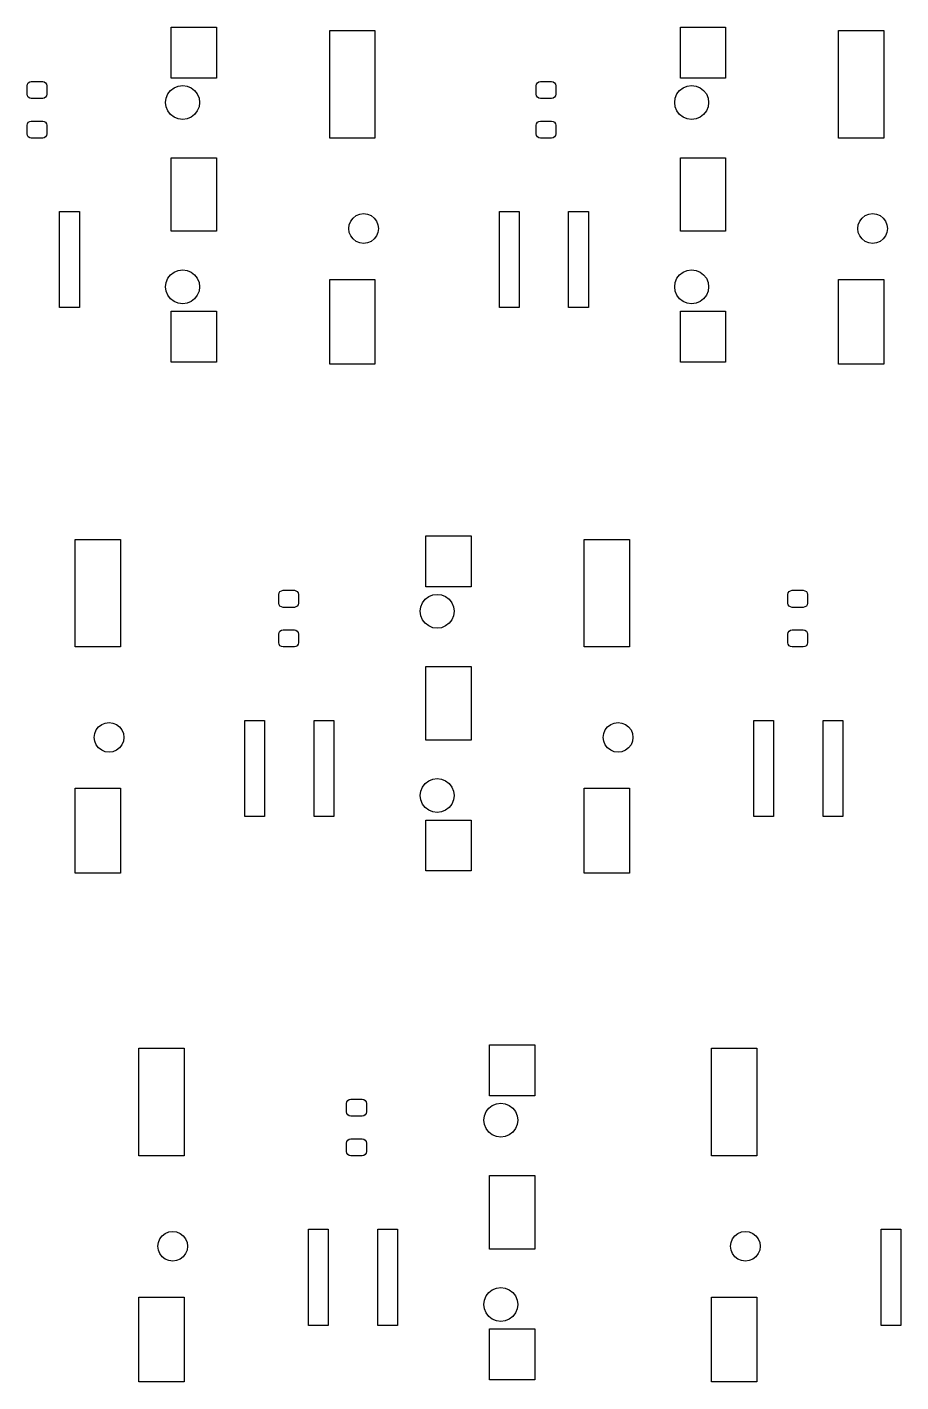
# Model space of a CAD drawing. Extents: x 0.7 to 11, y -6.1 to -1.6.
# Drawn here: x 7.268 to 8.484, y -5.756 to -3.869 of the extents above; entities that cross this region are included whole.
import ezdxf

# ---------------------------------------------------------------- set-up
doc = ezdxf.new("R2010")
doc.units = 0
doc.header["$MEASUREMENT"] = 0
doc.layers.add('BLACK', color=7, linetype='CONTINUOUS')

msp = doc.modelspace()

# ---------------------------------------------------------------- linework, layer by layer
at = {"layer": 'BLACK', "linetype": 'CONTINUOUS'}
for p, q in [((7.4685, -3.94), (7.4685, -3.8691)), ((7.4685, -3.8691), (7.5315, -3.8691)), ((7.5315, -3.8691), (7.5315, -3.94)), ((7.689, -4.0236), (7.689, -3.874)), ((7.689, -3.874), (7.752, -3.874)), ((7.752, -3.874), (7.752, -4.0236)), ((8.1772, -3.94), (8.1772, -3.8691)), ((8.1772, -3.8691), (8.2402, -3.8691)), ((8.2402, -3.8691), (8.2402, -3.94)), ((8.3976, -4.0236), (8.3976, -3.874)), ((8.3976, -3.874), (8.4606, -3.874)), ((8.4606, -3.874), (8.4606, -4.0236)), ((7.5315, -3.94), (7.4685, -3.94)), ((8.2402, -3.94), (8.1772, -3.94)), ((7.2677, -3.9508), (7.2682, -3.9485)), ((7.2677, -3.9626), (7.2677, -3.9508)), ((7.2682, -3.9485), (7.2694, -3.9466)), ((7.2694, -3.9466), (7.2714, -3.9453)), ((7.2714, -3.9453), (7.2736, -3.9449)), ((7.2736, -3.9449), (7.2894, -3.9449)), ((7.2894, -3.9449), (7.2916, -3.9453)), ((7.2916, -3.9453), (7.2935, -3.9466)), ((7.2935, -3.9466), (7.2948, -3.9485)), ((7.2948, -3.9485), (7.2953, -3.9508)), ((7.2953, -3.9508), (7.2953, -3.9626)), ((7.4614, -3.9679), (7.4638, -3.9622)), ((7.4638, -3.9622), (7.4675, -3.9573)), ((7.4675, -3.9573), (7.4724, -3.9536)), ((7.4724, -3.9536), (7.4781, -3.9512)), ((7.4781, -3.9512), (7.4843, -3.9504)), ((7.4843, -3.9504), (7.4904, -3.9512)), ((7.4904, -3.9512), (7.4961, -3.9536)), ((7.4961, -3.9536), (7.501, -3.9573)), ((7.501, -3.9573), (7.5047, -3.9622)), ((7.5047, -3.9622), (7.5071, -3.9679)), ((7.9764, -3.9508), (7.9768, -3.9485)), ((7.9764, -3.9626), (7.9764, -3.9508)), ((7.9768, -3.9485), (7.9781, -3.9466)), ((7.9781, -3.9466), (7.98, -3.9453)), ((7.98, -3.9453), (7.9823, -3.9449)), ((7.9823, -3.9449), (7.998, -3.9449)), ((7.998, -3.9449), (8.0003, -3.9453)), ((8.0003, -3.9453), (8.0022, -3.9466)), ((8.0022, -3.9466), (8.0035, -3.9485)), ((8.0035, -3.9485), (8.0039, -3.9508)), ((8.0039, -3.9508), (8.0039, -3.9626)), ((8.1701, -3.9679), (8.1725, -3.9622)), ((8.1725, -3.9622), (8.1762, -3.9573)), ((8.1762, -3.9573), (8.1811, -3.9536)), ((8.1811, -3.9536), (8.1868, -3.9512)), ((8.1868, -3.9512), (8.1929, -3.9504)), ((8.1929, -3.9504), (8.199, -3.9512)), ((8.199, -3.9512), (8.2047, -3.9536)), ((8.2047, -3.9536), (8.2096, -3.9573)), ((8.2096, -3.9573), (8.2134, -3.9622)), ((8.2134, -3.9622), (8.2157, -3.9679)), ((7.2682, -3.9649), (7.2677, -3.9626)), ((7.2694, -3.9668), (7.2682, -3.9649)), ((7.2714, -3.9681), (7.2694, -3.9668)), ((7.2736, -3.9685), (7.2714, -3.9681)), ((7.2894, -3.9685), (7.2736, -3.9685)), ((7.2916, -3.9681), (7.2894, -3.9685)), ((7.2935, -3.9668), (7.2916, -3.9681)), ((7.2948, -3.9649), (7.2935, -3.9668)), ((7.2953, -3.9626), (7.2948, -3.9649)), ((7.4606, -3.974), (7.4614, -3.9679)), ((7.4614, -3.9801), (7.4606, -3.974)), ((7.4638, -3.9858), (7.4614, -3.9801)), ((7.5071, -3.9801), (7.5047, -3.9858)), ((7.5071, -3.9679), (7.5079, -3.974)), ((7.5079, -3.974), (7.5071, -3.9801)), ((7.9768, -3.9649), (7.9764, -3.9626)), ((7.9781, -3.9668), (7.9768, -3.9649)), ((7.98, -3.9681), (7.9781, -3.9668)), ((7.9823, -3.9685), (7.98, -3.9681)), ((7.998, -3.9685), (7.9823, -3.9685)), ((8.0003, -3.9681), (7.998, -3.9685)), ((8.0022, -3.9668), (8.0003, -3.9681)), ((8.0035, -3.9649), (8.0022, -3.9668)), ((8.0039, -3.9626), (8.0035, -3.9649)), ((8.1693, -3.974), (8.1701, -3.9679)), ((8.1701, -3.9801), (8.1693, -3.974)), ((8.1725, -3.9858), (8.1701, -3.9801)), ((8.2157, -3.9801), (8.2134, -3.9858)), ((8.2157, -3.9679), (8.2165, -3.974)), ((8.2165, -3.974), (8.2157, -3.9801)), ((7.2714, -4.0004), (7.2736, -4)), ((7.2736, -4), (7.2894, -4)), ((7.2894, -4), (7.2916, -4.0004)), ((7.4675, -3.9907), (7.4638, -3.9858)), ((7.4724, -3.9945), (7.4675, -3.9907)), ((7.4781, -3.9968), (7.4724, -3.9945)), ((7.4843, -3.9976), (7.4781, -3.9968)), ((7.4904, -3.9968), (7.4843, -3.9976)), ((7.4961, -3.9945), (7.4904, -3.9968)), ((7.501, -3.9907), (7.4961, -3.9945)), ((7.5047, -3.9858), (7.501, -3.9907)), ((7.98, -4.0004), (7.9823, -4)), ((7.9823, -4), (7.998, -4)), ((7.998, -4), (8.0003, -4.0004)), ((8.1762, -3.9907), (8.1725, -3.9858)), ((8.1811, -3.9945), (8.1762, -3.9907)), ((8.1868, -3.9968), (8.1811, -3.9945)), ((8.1929, -3.9976), (8.1868, -3.9968)), ((8.199, -3.9968), (8.1929, -3.9976)), ((8.2047, -3.9945), (8.199, -3.9968)), ((8.2096, -3.9907), (8.2047, -3.9945)), ((8.2134, -3.9858), (8.2096, -3.9907)), ((7.2677, -4.0059), (7.2682, -4.0036)), ((7.2677, -4.0177), (7.2677, -4.0059)), ((7.2682, -4.02), (7.2677, -4.0177)), ((7.2682, -4.0036), (7.2694, -4.0017)), ((7.2694, -4.0017), (7.2714, -4.0004)), ((7.2916, -4.0004), (7.2935, -4.0017)), ((7.2935, -4.0017), (7.2948, -4.0036)), ((7.2948, -4.0036), (7.2953, -4.0059)), ((7.2953, -4.0177), (7.2948, -4.02)), ((7.2953, -4.0059), (7.2953, -4.0177)), ((7.9764, -4.0059), (7.9768, -4.0036)), ((7.9764, -4.0177), (7.9764, -4.0059)), ((7.9768, -4.02), (7.9764, -4.0177)), ((7.9768, -4.0036), (7.9781, -4.0017)), ((7.9781, -4.0017), (7.98, -4.0004)), ((8.0003, -4.0004), (8.0022, -4.0017)), ((8.0022, -4.0017), (8.0035, -4.0036)), ((8.0035, -4.0036), (8.0039, -4.0059)), ((8.0039, -4.0177), (8.0035, -4.02)), ((8.0039, -4.0059), (8.0039, -4.0177)), ((7.2694, -4.0219), (7.2682, -4.02)), ((7.2714, -4.0232), (7.2694, -4.0219)), ((7.2736, -4.0236), (7.2714, -4.0232)), ((7.2894, -4.0236), (7.2736, -4.0236)), ((7.2916, -4.0232), (7.2894, -4.0236)), ((7.2935, -4.0219), (7.2916, -4.0232)), ((7.2948, -4.02), (7.2935, -4.0219)), ((7.752, -4.0236), (7.689, -4.0236)), ((7.9781, -4.0219), (7.9768, -4.02)), ((7.98, -4.0232), (7.9781, -4.0219)), ((7.9823, -4.0236), (7.98, -4.0232)), ((7.998, -4.0236), (7.9823, -4.0236)), ((8.0003, -4.0232), (7.998, -4.0236)), ((8.0022, -4.0219), (8.0003, -4.0232)), ((8.0035, -4.02), (8.0022, -4.0219)), ((8.4606, -4.0236), (8.3976, -4.0236)), ((7.4685, -4.1535), (7.4685, -4.0512)), ((7.4685, -4.0512), (7.5315, -4.0512)), ((7.5315, -4.0512), (7.5315, -4.1535)), ((8.1772, -4.1535), (8.1772, -4.0512)), ((8.1772, -4.0512), (8.2402, -4.0512)), ((8.2402, -4.0512), (8.2402, -4.1535)), ((7.313, -4.2598), (7.313, -4.126)), ((7.313, -4.126), (7.3406, -4.126)), ((7.3406, -4.126), (7.3406, -4.2598)), ((7.7216, -4.135), (7.7259, -4.1317)), ((7.7259, -4.1317), (7.7309, -4.1296)), ((7.7309, -4.1296), (7.7362, -4.1289)), ((7.7362, -4.1289), (7.7416, -4.1296)), ((7.7416, -4.1296), (7.7466, -4.1317)), ((7.7466, -4.1317), (7.7508, -4.135)), ((7.9252, -4.2598), (7.9252, -4.126)), ((7.9252, -4.126), (7.9528, -4.126)), ((7.9528, -4.126), (7.9528, -4.2598)), ((8.0217, -4.2598), (8.0217, -4.126)), ((8.0217, -4.126), (8.0492, -4.126)), ((8.0492, -4.126), (8.0492, -4.2598)), ((8.4303, -4.135), (8.4345, -4.1317)), ((8.4345, -4.1317), (8.4395, -4.1296)), ((8.4395, -4.1296), (8.4449, -4.1289)), ((8.4449, -4.1289), (8.4502, -4.1296)), ((8.4502, -4.1296), (8.4552, -4.1317)), ((8.4552, -4.1317), (8.4595, -4.135)), ((7.7156, -4.1496), (7.7163, -4.1443)), ((7.7163, -4.155), (7.7156, -4.1496)), ((7.7163, -4.1443), (7.7183, -4.1393)), ((7.7183, -4.1393), (7.7216, -4.135)), ((7.7508, -4.135), (7.7541, -4.1393)), ((7.7541, -4.1393), (7.7562, -4.1443)), ((7.7562, -4.1443), (7.7569, -4.1496)), ((7.7569, -4.1496), (7.7562, -4.155)), ((8.4242, -4.1496), (8.4249, -4.1443)), ((8.4249, -4.155), (8.4242, -4.1496)), ((8.4249, -4.1443), (8.427, -4.1393)), ((8.427, -4.1393), (8.4303, -4.135)), ((8.4595, -4.135), (8.4628, -4.1393)), ((8.4628, -4.1393), (8.4648, -4.1443)), ((8.4648, -4.1443), (8.4656, -4.1496)), ((8.4656, -4.1496), (8.4648, -4.155)), ((7.5315, -4.1535), (7.4685, -4.1535)), ((7.7183, -4.1599), (7.7163, -4.155)), ((7.7216, -4.1642), (7.7183, -4.1599)), ((7.7259, -4.1675), (7.7216, -4.1642)), ((7.7309, -4.1696), (7.7259, -4.1675)), ((7.7362, -4.1703), (7.7309, -4.1696)), ((7.7416, -4.1696), (7.7362, -4.1703)), ((7.7466, -4.1675), (7.7416, -4.1696)), ((7.7508, -4.1642), (7.7466, -4.1675)), ((7.7541, -4.1599), (7.7508, -4.1642)), ((7.7562, -4.155), (7.7541, -4.1599)), ((8.2402, -4.1535), (8.1772, -4.1535)), ((8.427, -4.1599), (8.4249, -4.155)), ((8.4303, -4.1642), (8.427, -4.1599)), ((8.4345, -4.1675), (8.4303, -4.1642)), ((8.4395, -4.1696), (8.4345, -4.1675)), ((8.4449, -4.1703), (8.4395, -4.1696)), ((8.4502, -4.1696), (8.4449, -4.1703)), ((8.4552, -4.1675), (8.4502, -4.1696)), ((8.4595, -4.1642), (8.4552, -4.1675)), ((8.4628, -4.1599), (8.4595, -4.1642)), ((8.4648, -4.155), (8.4628, -4.1599)), ((7.4781, -4.2079), (7.4843, -4.2071)), ((7.4843, -4.2071), (7.4904, -4.2079)), ((8.1868, -4.2079), (8.1929, -4.2071)), ((8.1929, -4.2071), (8.199, -4.2079)), ((7.4606, -4.2307), (7.4614, -4.2246)), ((7.4614, -4.2246), (7.4638, -4.2189)), ((7.4638, -4.2189), (7.4675, -4.214)), ((7.4675, -4.214), (7.4724, -4.2103)), ((7.4724, -4.2103), (7.4781, -4.2079)), ((7.4904, -4.2079), (7.4961, -4.2103)), ((7.4961, -4.2103), (7.501, -4.214)), ((7.501, -4.214), (7.5047, -4.2189)), ((7.5047, -4.2189), (7.5071, -4.2246)), ((7.5071, -4.2246), (7.5079, -4.2307)), ((7.689, -4.3386), (7.689, -4.2205)), ((7.689, -4.2205), (7.752, -4.2205)), ((7.752, -4.2205), (7.752, -4.3386)), ((8.1693, -4.2307), (8.1701, -4.2246)), ((8.1701, -4.2246), (8.1725, -4.2189)), ((8.1725, -4.2189), (8.1762, -4.214)), ((8.1762, -4.214), (8.1811, -4.2103)), ((8.1811, -4.2103), (8.1868, -4.2079)), ((8.199, -4.2079), (8.2047, -4.2103)), ((8.2047, -4.2103), (8.2096, -4.214)), ((8.2096, -4.214), (8.2134, -4.2189)), ((8.2134, -4.2189), (8.2157, -4.2246)), ((8.2157, -4.2246), (8.2165, -4.2307)), ((8.3976, -4.3386), (8.3976, -4.2205)), ((8.3976, -4.2205), (8.4606, -4.2205)), ((8.4606, -4.2205), (8.4606, -4.3386)), ((7.4614, -4.2368), (7.4606, -4.2307)), ((7.4638, -4.2425), (7.4614, -4.2368)), ((7.4675, -4.2474), (7.4638, -4.2425)), ((7.5047, -4.2425), (7.501, -4.2474)), ((7.5071, -4.2368), (7.5047, -4.2425)), ((7.5079, -4.2307), (7.5071, -4.2368)), ((8.1701, -4.2368), (8.1693, -4.2307)), ((8.1725, -4.2425), (8.1701, -4.2368)), ((8.1762, -4.2474), (8.1725, -4.2425)), ((8.2134, -4.2425), (8.2096, -4.2474)), ((8.2157, -4.2368), (8.2134, -4.2425)), ((8.2165, -4.2307), (8.2157, -4.2368)), ((7.3406, -4.2598), (7.313, -4.2598)), ((7.4724, -4.2512), (7.4675, -4.2474)), ((7.4781, -4.2535), (7.4724, -4.2512)), ((7.4843, -4.2543), (7.4781, -4.2535)), ((7.4904, -4.2535), (7.4843, -4.2543)), ((7.4961, -4.2512), (7.4904, -4.2535)), ((7.501, -4.2474), (7.4961, -4.2512)), ((7.9528, -4.2598), (7.9252, -4.2598)), ((8.0492, -4.2598), (8.0217, -4.2598)), ((8.1811, -4.2512), (8.1762, -4.2474)), ((8.1868, -4.2535), (8.1811, -4.2512)), ((8.1929, -4.2543), (8.1868, -4.2535)), ((8.199, -4.2535), (8.1929, -4.2543)), ((8.2047, -4.2512), (8.199, -4.2535)), ((8.2096, -4.2474), (8.2047, -4.2512)), ((7.4685, -4.3356), (7.4685, -4.2648)), ((7.4685, -4.2648), (7.5315, -4.2648)), ((7.5315, -4.2648), (7.5315, -4.3356)), ((8.1772, -4.3356), (8.1772, -4.2648)), ((8.1772, -4.2648), (8.2402, -4.2648)), ((8.2402, -4.2648), (8.2402, -4.3356)), ((7.5315, -4.3356), (7.4685, -4.3356)), ((7.752, -4.3386), (7.689, -4.3386)), ((8.2402, -4.3356), (8.1772, -4.3356)), ((8.4606, -4.3386), (8.3976, -4.3386)), ((7.3346, -4.7323), (7.3346, -4.5827)), ((7.3346, -4.5827), (7.3976, -4.5827)), ((7.3976, -4.5827), (7.3976, -4.7323)), ((7.8228, -4.6486), (7.8228, -4.5778)), ((7.8228, -4.5778), (7.8858, -4.5778)), ((7.8858, -4.5778), (7.8858, -4.6486)), ((8.0433, -4.7323), (8.0433, -4.5827)), ((8.0433, -4.5827), (8.1063, -4.5827)), ((8.1063, -4.5827), (8.1063, -4.7323)), ((7.6181, -4.6594), (7.6186, -4.6572)), ((7.6181, -4.6713), (7.6181, -4.6594)), ((7.6186, -4.6572), (7.6198, -4.6553)), ((7.6198, -4.6553), (7.6218, -4.654)), ((7.6218, -4.654), (7.624, -4.6535)), ((7.624, -4.6535), (7.6398, -4.6535)), ((7.6398, -4.6535), (7.642, -4.654)), ((7.642, -4.654), (7.6439, -4.6553)), ((7.6439, -4.6553), (7.6452, -4.6572)), ((7.6452, -4.6572), (7.6457, -4.6594)), ((7.6457, -4.6594), (7.6457, -4.6713)), ((7.8858, -4.6486), (7.8228, -4.6486)), ((7.8268, -4.6622), (7.8325, -4.6599)), ((7.8325, -4.6599), (7.8386, -4.6591)), ((7.8386, -4.6591), (7.8447, -4.6599)), ((7.8447, -4.6599), (7.8504, -4.6622)), ((8.3268, -4.6594), (8.3272, -4.6572)), ((8.3268, -4.6713), (8.3268, -4.6594)), ((8.3272, -4.6572), (8.3285, -4.6553)), ((8.3285, -4.6553), (8.3304, -4.654)), ((8.3304, -4.654), (8.3327, -4.6535)), ((8.3327, -4.6535), (8.3484, -4.6535)), ((8.3484, -4.6535), (8.3507, -4.654)), ((8.3507, -4.654), (8.3526, -4.6553)), ((8.3526, -4.6553), (8.3539, -4.6572)), ((8.3539, -4.6572), (8.3543, -4.6594)), ((8.3543, -4.6594), (8.3543, -4.6713)), ((7.6186, -4.6735), (7.6181, -4.6713)), ((7.6198, -4.6754), (7.6186, -4.6735)), ((7.6218, -4.6767), (7.6198, -4.6754)), ((7.624, -4.6772), (7.6218, -4.6767)), ((7.6398, -4.6772), (7.624, -4.6772)), ((7.642, -4.6767), (7.6398, -4.6772)), ((7.6439, -4.6754), (7.642, -4.6767)), ((7.6452, -4.6735), (7.6439, -4.6754)), ((7.6457, -4.6713), (7.6452, -4.6735)), ((7.815, -4.6827), (7.8158, -4.6766)), ((7.8158, -4.6766), (7.8181, -4.6709)), ((7.8181, -4.6709), (7.8219, -4.666)), ((7.8219, -4.666), (7.8268, -4.6622)), ((7.8504, -4.6622), (7.8553, -4.666)), ((7.8553, -4.666), (7.859, -4.6709)), ((7.859, -4.6709), (7.8614, -4.6766)), ((7.8614, -4.6766), (7.8622, -4.6827)), ((8.3272, -4.6735), (8.3268, -4.6713)), ((8.3285, -4.6754), (8.3272, -4.6735)), ((8.3304, -4.6767), (8.3285, -4.6754)), ((8.3327, -4.6772), (8.3304, -4.6767)), ((8.3484, -4.6772), (8.3327, -4.6772)), ((8.3507, -4.6767), (8.3484, -4.6772)), ((8.3526, -4.6754), (8.3507, -4.6767)), ((8.3539, -4.6735), (8.3526, -4.6754)), ((8.3543, -4.6713), (8.3539, -4.6735)), ((7.8158, -4.6888), (7.815, -4.6827)), ((7.8181, -4.6945), (7.8158, -4.6888)), ((7.8219, -4.6994), (7.8181, -4.6945)), ((7.859, -4.6945), (7.8553, -4.6994)), ((7.8614, -4.6888), (7.859, -4.6945)), ((7.8622, -4.6827), (7.8614, -4.6888)), ((7.6181, -4.7146), (7.6186, -4.7123)), ((7.6181, -4.7264), (7.6181, -4.7146)), ((7.6186, -4.7123), (7.6198, -4.7104)), ((7.6198, -4.7104), (7.6218, -4.7091)), ((7.6218, -4.7091), (7.624, -4.7087)), ((7.624, -4.7087), (7.6398, -4.7087)), ((7.6398, -4.7087), (7.642, -4.7091)), ((7.642, -4.7091), (7.6439, -4.7104)), ((7.6439, -4.7104), (7.6452, -4.7123)), ((7.6452, -4.7123), (7.6457, -4.7146)), ((7.6457, -4.7146), (7.6457, -4.7264)), ((7.8268, -4.7031), (7.8219, -4.6994)), ((7.8325, -4.7055), (7.8268, -4.7031)), ((7.8386, -4.7063), (7.8325, -4.7055)), ((7.8447, -4.7055), (7.8386, -4.7063)), ((7.8504, -4.7031), (7.8447, -4.7055)), ((7.8553, -4.6994), (7.8504, -4.7031)), ((8.3268, -4.7146), (8.3272, -4.7123)), ((8.3268, -4.7264), (8.3268, -4.7146)), ((8.3272, -4.7123), (8.3285, -4.7104)), ((8.3285, -4.7104), (8.3304, -4.7091)), ((8.3304, -4.7091), (8.3327, -4.7087)), ((8.3327, -4.7087), (8.3484, -4.7087)), ((8.3484, -4.7087), (8.3507, -4.7091)), ((8.3507, -4.7091), (8.3526, -4.7104)), ((8.3526, -4.7104), (8.3539, -4.7123)), ((8.3539, -4.7123), (8.3543, -4.7146)), ((8.3543, -4.7146), (8.3543, -4.7264)), ((7.3976, -4.7323), (7.3346, -4.7323)), ((7.6186, -4.7286), (7.6181, -4.7264)), ((7.6198, -4.7306), (7.6186, -4.7286)), ((7.6218, -4.7318), (7.6198, -4.7306)), ((7.624, -4.7323), (7.6218, -4.7318)), ((7.6398, -4.7323), (7.624, -4.7323)), ((7.642, -4.7318), (7.6398, -4.7323)), ((7.6439, -4.7306), (7.642, -4.7318)), ((7.6452, -4.7286), (7.6439, -4.7306)), ((7.6457, -4.7264), (7.6452, -4.7286)), ((8.1063, -4.7323), (8.0433, -4.7323)), ((8.3272, -4.7286), (8.3268, -4.7264)), ((8.3285, -4.7306), (8.3272, -4.7286)), ((8.3304, -4.7318), (8.3285, -4.7306)), ((8.3327, -4.7323), (8.3304, -4.7318)), ((8.3484, -4.7323), (8.3327, -4.7323)), ((8.3507, -4.7318), (8.3484, -4.7323)), ((8.3526, -4.7306), (8.3507, -4.7318)), ((8.3539, -4.7286), (8.3526, -4.7306)), ((8.3543, -4.7264), (8.3539, -4.7286)), ((7.8228, -4.8622), (7.8228, -4.7598)), ((7.8228, -4.7598), (7.8858, -4.7598)), ((7.8858, -4.7598), (7.8858, -4.8622)), ((7.3619, -4.8529), (7.364, -4.8479)), ((7.364, -4.8479), (7.3673, -4.8437)), ((7.3673, -4.8437), (7.3716, -4.8404)), ((7.3716, -4.8404), (7.3765, -4.8383)), ((7.3765, -4.8383), (7.3819, -4.8376)), ((7.3819, -4.8376), (7.3872, -4.8383)), ((7.3872, -4.8383), (7.3922, -4.8404)), ((7.3922, -4.8404), (7.3965, -4.8437)), ((7.3965, -4.8437), (7.3998, -4.8479)), ((7.3998, -4.8479), (7.4019, -4.8529)), ((7.5709, -4.9685), (7.5709, -4.8346)), ((7.5709, -4.8346), (7.5984, -4.8346)), ((7.5984, -4.8346), (7.5984, -4.9685)), ((7.6673, -4.9685), (7.6673, -4.8346)), ((7.6673, -4.8346), (7.6949, -4.8346)), ((7.6949, -4.8346), (7.6949, -4.9685)), ((8.0706, -4.8529), (8.0727, -4.8479)), ((8.0727, -4.8479), (8.0759, -4.8437)), ((8.0759, -4.8437), (8.0802, -4.8404)), ((8.0802, -4.8404), (8.0852, -4.8383)), ((8.0852, -4.8383), (8.0906, -4.8376)), ((8.0906, -4.8376), (8.0959, -4.8383)), ((8.0959, -4.8383), (8.1009, -4.8404)), ((8.1009, -4.8404), (8.1052, -4.8437)), ((8.1052, -4.8437), (8.1085, -4.8479)), ((8.1085, -4.8479), (8.1105, -4.8529)), ((8.2795, -4.9685), (8.2795, -4.8346)), ((8.2795, -4.8346), (8.3071, -4.8346)), ((8.3071, -4.8346), (8.3071, -4.9685)), ((8.376, -4.9685), (8.376, -4.8346)), ((8.376, -4.8346), (8.4035, -4.8346)), ((8.4035, -4.8346), (8.4035, -4.9685)), ((7.3612, -4.8583), (7.3619, -4.8529)), ((7.3619, -4.8636), (7.3612, -4.8583)), ((7.364, -4.8686), (7.3619, -4.8636)), ((7.4019, -4.8636), (7.3998, -4.8686)), ((7.4019, -4.8529), (7.4026, -4.8583)), ((7.4026, -4.8583), (7.4019, -4.8636)), ((7.8858, -4.8622), (7.8228, -4.8622)), ((8.0699, -4.8583), (8.0706, -4.8529)), ((8.0706, -4.8636), (8.0699, -4.8583)), ((8.0727, -4.8686), (8.0706, -4.8636)), ((8.1105, -4.8636), (8.1085, -4.8686)), ((8.1105, -4.8529), (8.1112, -4.8583)), ((8.1112, -4.8583), (8.1105, -4.8636)), ((7.3673, -4.8729), (7.364, -4.8686)), ((7.3716, -4.8762), (7.3673, -4.8729)), ((7.3765, -4.8782), (7.3716, -4.8762)), ((7.3819, -4.8789), (7.3765, -4.8782)), ((7.3872, -4.8782), (7.3819, -4.8789)), ((7.3922, -4.8762), (7.3872, -4.8782)), ((7.3965, -4.8729), (7.3922, -4.8762)), ((7.3998, -4.8686), (7.3965, -4.8729)), ((8.0759, -4.8729), (8.0727, -4.8686)), ((8.0802, -4.8762), (8.0759, -4.8729)), ((8.0852, -4.8782), (8.0802, -4.8762)), ((8.0906, -4.8789), (8.0852, -4.8782)), ((8.0959, -4.8782), (8.0906, -4.8789)), ((8.1009, -4.8762), (8.0959, -4.8782)), ((8.1052, -4.8729), (8.1009, -4.8762)), ((8.1085, -4.8686), (8.1052, -4.8729)), ((7.8181, -4.9276), (7.8219, -4.9227)), ((7.8219, -4.9227), (7.8268, -4.9189)), ((7.8268, -4.9189), (7.8325, -4.9166)), ((7.8325, -4.9166), (7.8386, -4.9157)), ((7.8386, -4.9157), (7.8447, -4.9166)), ((7.8447, -4.9166), (7.8504, -4.9189)), ((7.8504, -4.9189), (7.8553, -4.9227)), ((7.8553, -4.9227), (7.859, -4.9276)), ((7.3346, -5.0472), (7.3346, -4.9291)), ((7.3346, -4.9291), (7.3976, -4.9291)), ((7.3976, -4.9291), (7.3976, -5.0472)), ((7.815, -4.9394), (7.8158, -4.9333)), ((7.8158, -4.9455), (7.815, -4.9394)), ((7.8158, -4.9333), (7.8181, -4.9276)), ((7.859, -4.9276), (7.8614, -4.9333)), ((7.8614, -4.9333), (7.8622, -4.9394)), ((7.8622, -4.9394), (7.8614, -4.9455)), ((8.0433, -5.0472), (8.0433, -4.9291)), ((8.0433, -4.9291), (8.1063, -4.9291)), ((8.1063, -4.9291), (8.1063, -5.0472)), ((7.8181, -4.9512), (7.8158, -4.9455)), ((7.8219, -4.9561), (7.8181, -4.9512)), ((7.8268, -4.9598), (7.8219, -4.9561)), ((7.8325, -4.9622), (7.8268, -4.9598)), ((7.8386, -4.963), (7.8325, -4.9622)), ((7.8447, -4.9622), (7.8386, -4.963)), ((7.8504, -4.9598), (7.8447, -4.9622)), ((7.8553, -4.9561), (7.8504, -4.9598)), ((7.859, -4.9512), (7.8553, -4.9561)), ((7.8614, -4.9455), (7.859, -4.9512)), ((7.5984, -4.9685), (7.5709, -4.9685)), ((7.6949, -4.9685), (7.6673, -4.9685)), ((7.8228, -5.0443), (7.8228, -4.9734)), ((7.8228, -4.9734), (7.8858, -4.9734)), ((7.8858, -4.9734), (7.8858, -5.0443)), ((8.3071, -4.9685), (8.2795, -4.9685)), ((8.4035, -4.9685), (8.376, -4.9685)), ((7.3976, -5.0472), (7.3346, -5.0472)), ((7.8858, -5.0443), (7.8228, -5.0443)), ((8.1063, -5.0472), (8.0433, -5.0472)), ((7.4232, -5.4409), (7.4232, -5.2913)), ((7.4232, -5.2913), (7.4862, -5.2913)), ((7.4862, -5.2913), (7.4862, -5.4409)), ((7.9114, -5.3573), (7.9114, -5.2864)), ((7.9114, -5.2864), (7.9744, -5.2864)), ((7.9744, -5.2864), (7.9744, -5.3573)), ((8.2205, -5.4409), (8.2205, -5.2913)), ((8.2205, -5.2913), (8.2835, -5.2913)), ((8.2835, -5.2913), (8.2835, -5.4409)), ((7.9744, -5.3573), (7.9114, -5.3573)), ((7.7126, -5.3681), (7.713, -5.3659)), ((7.7126, -5.3799), (7.7126, -5.3681)), ((7.713, -5.3659), (7.7143, -5.3639)), ((7.7143, -5.3639), (7.7162, -5.3627)), ((7.7162, -5.3627), (7.7185, -5.3622)), ((7.7185, -5.3622), (7.7343, -5.3622)), ((7.7343, -5.3622), (7.7365, -5.3627)), ((7.7365, -5.3627), (7.7384, -5.3639)), ((7.7384, -5.3639), (7.7397, -5.3659)), ((7.7397, -5.3659), (7.7402, -5.3681)), ((7.7402, -5.3681), (7.7402, -5.3799)), ((7.9067, -5.3795), (7.9105, -5.3746)), ((7.9105, -5.3746), (7.9154, -5.3709)), ((7.9154, -5.3709), (7.9211, -5.3685)), ((7.9211, -5.3685), (7.9272, -5.3677)), ((7.9272, -5.3677), (7.9333, -5.3685)), ((7.9333, -5.3685), (7.939, -5.3709)), ((7.939, -5.3709), (7.9439, -5.3746)), ((7.9439, -5.3746), (7.9476, -5.3795)), ((7.713, -5.3822), (7.7126, -5.3799)), ((7.7143, -5.3841), (7.713, -5.3822)), ((7.7162, -5.3854), (7.7143, -5.3841)), ((7.7185, -5.3858), (7.7162, -5.3854)), ((7.7343, -5.3858), (7.7185, -5.3858)), ((7.7365, -5.3854), (7.7343, -5.3858)), ((7.7384, -5.3841), (7.7365, -5.3854)), ((7.7397, -5.3822), (7.7384, -5.3841)), ((7.7402, -5.3799), (7.7397, -5.3822)), ((7.9035, -5.3913), (7.9043, -5.3852)), ((7.9043, -5.3975), (7.9035, -5.3913)), ((7.9043, -5.3852), (7.9067, -5.3795)), ((7.9476, -5.3795), (7.95, -5.3852)), ((7.95, -5.3852), (7.9508, -5.3913)), ((7.9508, -5.3913), (7.95, -5.3975)), ((7.9067, -5.4031), (7.9043, -5.3975)), ((7.9105, -5.408), (7.9067, -5.4031)), ((7.9154, -5.4118), (7.9105, -5.408)), ((7.9211, -5.4142), (7.9154, -5.4118)), ((7.9272, -5.415), (7.9211, -5.4142)), ((7.9333, -5.4142), (7.9272, -5.415)), ((7.939, -5.4118), (7.9333, -5.4142)), ((7.9439, -5.408), (7.939, -5.4118)), ((7.9476, -5.4031), (7.9439, -5.408)), ((7.95, -5.3975), (7.9476, -5.4031)), ((7.7126, -5.4232), (7.713, -5.421)), ((7.7126, -5.435), (7.7126, -5.4232)), ((7.713, -5.421), (7.7143, -5.4191)), ((7.7143, -5.4191), (7.7162, -5.4178)), ((7.7162, -5.4178), (7.7185, -5.4173)), ((7.7185, -5.4173), (7.7343, -5.4173)), ((7.7343, -5.4173), (7.7365, -5.4178)), ((7.7365, -5.4178), (7.7384, -5.4191)), ((7.7384, -5.4191), (7.7397, -5.421)), ((7.7397, -5.421), (7.7402, -5.4232)), ((7.7402, -5.4232), (7.7402, -5.435)), ((7.4862, -5.4409), (7.4232, -5.4409)), ((7.713, -5.4373), (7.7126, -5.435)), ((7.7143, -5.4392), (7.713, -5.4373)), ((7.7162, -5.4405), (7.7143, -5.4392)), ((7.7185, -5.4409), (7.7162, -5.4405)), ((7.7343, -5.4409), (7.7185, -5.4409)), ((7.7365, -5.4405), (7.7343, -5.4409)), ((7.7384, -5.4392), (7.7365, -5.4405)), ((7.7397, -5.4373), (7.7384, -5.4392)), ((7.7402, -5.435), (7.7397, -5.4373)), ((8.2835, -5.4409), (8.2205, -5.4409)), ((7.9114, -5.5709), (7.9114, -5.4685)), ((7.9114, -5.4685), (7.9744, -5.4685)), ((7.9744, -5.4685), (7.9744, -5.5709)), ((7.4601, -5.549), (7.4651, -5.547)), ((7.4651, -5.547), (7.4705, -5.5463)), ((7.4705, -5.5463), (7.4758, -5.547)), ((7.4758, -5.547), (7.4808, -5.549)), ((7.6594, -5.6772), (7.6594, -5.5433)), ((7.6594, -5.5433), (7.687, -5.5433)), ((7.687, -5.5433), (7.687, -5.6772)), ((7.7559, -5.6772), (7.7559, -5.5433)), ((7.7559, -5.5433), (7.7835, -5.5433)), ((7.7835, -5.5433), (7.7835, -5.6772)), ((8.2574, -5.549), (8.2624, -5.547)), ((8.2624, -5.547), (8.2677, -5.5463)), ((8.2677, -5.5463), (8.2731, -5.547)), ((8.2731, -5.547), (8.2781, -5.549)), ((8.4567, -5.6772), (8.4567, -5.5433)), ((8.4567, -5.5433), (8.4843, -5.5433)), ((8.4843, -5.5433), (8.4843, -5.6772)), ((7.4498, -5.5669), (7.4505, -5.5616)), ((7.4505, -5.5616), (7.4526, -5.5566)), ((7.4526, -5.5566), (7.4559, -5.5523)), ((7.4559, -5.5523), (7.4601, -5.549)), ((7.4808, -5.549), (7.4851, -5.5523)), ((7.4851, -5.5523), (7.4884, -5.5566)), ((7.4884, -5.5566), (7.4904, -5.5616)), ((7.4904, -5.5616), (7.4911, -5.5669)), ((8.247, -5.5669), (8.2478, -5.5616)), ((8.2478, -5.5616), (8.2498, -5.5566)), ((8.2498, -5.5566), (8.2531, -5.5523)), ((8.2531, -5.5523), (8.2574, -5.549)), ((8.2781, -5.549), (8.2823, -5.5523)), ((8.2823, -5.5523), (8.2856, -5.5566)), ((8.2856, -5.5566), (8.2877, -5.5616)), ((8.2877, -5.5616), (8.2884, -5.5669)), ((7.4505, -5.5723), (7.4498, -5.5669)), ((7.4526, -5.5773), (7.4505, -5.5723)), ((7.4559, -5.5815), (7.4526, -5.5773)), ((7.4601, -5.5848), (7.4559, -5.5815)), ((7.4651, -5.5869), (7.4601, -5.5848)), ((7.4808, -5.5848), (7.4758, -5.5869)), ((7.4851, -5.5815), (7.4808, -5.5848)), ((7.4884, -5.5773), (7.4851, -5.5815)), ((7.4904, -5.5723), (7.4884, -5.5773)), ((7.4911, -5.5669), (7.4904, -5.5723)), ((7.9744, -5.5709), (7.9114, -5.5709)), ((8.2478, -5.5723), (8.247, -5.5669)), ((8.2498, -5.5773), (8.2478, -5.5723)), ((8.2531, -5.5815), (8.2498, -5.5773)), ((8.2574, -5.5848), (8.2531, -5.5815)), ((8.2624, -5.5869), (8.2574, -5.5848)), ((8.2781, -5.5848), (8.2731, -5.5869)), ((8.2823, -5.5815), (8.2781, -5.5848)), ((8.2856, -5.5773), (8.2823, -5.5815)), ((8.2877, -5.5723), (8.2856, -5.5773)), ((8.2884, -5.5669), (8.2877, -5.5723)), ((7.4705, -5.5876), (7.4651, -5.5869)), ((7.4758, -5.5869), (7.4705, -5.5876)), ((8.2677, -5.5876), (8.2624, -5.5869)), ((8.2731, -5.5869), (8.2677, -5.5876)), ((7.4232, -5.7559), (7.4232, -5.6378)), ((7.4232, -5.6378), (7.4862, -5.6378)), ((7.4862, -5.6378), (7.4862, -5.7559)), ((7.9043, -5.6419), (7.9067, -5.6362)), ((7.9067, -5.6362), (7.9105, -5.6313)), ((7.9105, -5.6313), (7.9154, -5.6276)), ((7.9154, -5.6276), (7.9211, -5.6252)), ((7.9211, -5.6252), (7.9272, -5.6244)), ((7.9272, -5.6244), (7.9333, -5.6252)), ((7.9333, -5.6252), (7.939, -5.6276)), ((7.939, -5.6276), (7.9439, -5.6313)), ((7.9439, -5.6313), (7.9476, -5.6362)), ((7.9476, -5.6362), (7.95, -5.6419)), ((8.2205, -5.7559), (8.2205, -5.6378)), ((8.2205, -5.6378), (8.2835, -5.6378)), ((8.2835, -5.6378), (8.2835, -5.7559)), ((7.9035, -5.648), (7.9043, -5.6419)), ((7.9043, -5.6541), (7.9035, -5.648)), ((7.9067, -5.6598), (7.9043, -5.6541)), ((7.9105, -5.6647), (7.9067, -5.6598)), ((7.9476, -5.6598), (7.9439, -5.6647)), ((7.95, -5.6541), (7.9476, -5.6598)), ((7.95, -5.6419), (7.9508, -5.648)), ((7.9508, -5.648), (7.95, -5.6541)), ((7.687, -5.6772), (7.6594, -5.6772)), ((7.7835, -5.6772), (7.7559, -5.6772)), ((7.9154, -5.6685), (7.9105, -5.6647)), ((7.9211, -5.6708), (7.9154, -5.6685)), ((7.9272, -5.6717), (7.9211, -5.6708)), ((7.9333, -5.6708), (7.9272, -5.6717)), ((7.939, -5.6685), (7.9333, -5.6708)), ((7.9439, -5.6647), (7.939, -5.6685)), ((8.4843, -5.6772), (8.4567, -5.6772)), ((7.9114, -5.753), (7.9114, -5.6821)), ((7.9114, -5.6821), (7.9744, -5.6821)), ((7.9744, -5.6821), (7.9744, -5.753)), ((7.9744, -5.753), (7.9114, -5.753)), ((7.4862, -5.7559), (7.4232, -5.7559)), ((8.2835, -5.7559), (8.2205, -5.7559))]:
    msp.add_line(p, q, dxfattribs=at)

doc.saveas('drawing.dxf')
